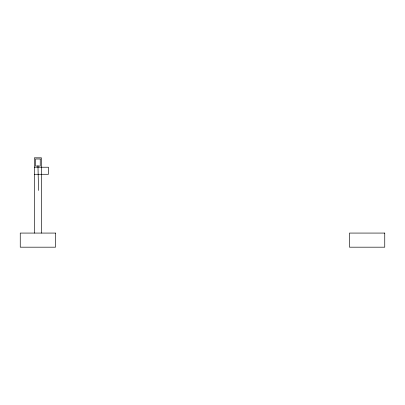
<?xml version="1.0" encoding="UTF-8"?>
<svg xmlns="http://www.w3.org/2000/svg" width="405" height="405" viewBox="0 0 405 405"><rect width="100%" height="100%" fill="white"/><g stroke="black" fill="none" stroke-linecap="round" stroke-linejoin="round"><path stroke-width="0.61" d="M34.359 167.224L48.468 167.224L48.468 174.282L34.359 174.282M37.959 165.625L38.531 190.451M41.416 233.072L41.416 157.818L34.359 157.818L34.359 233.072M40.237 158.993L35.534 158.993L35.534 166.05L40.237 166.05L40.237 158.993M55.526 233.072L20.25 233.072L20.25 247.182L55.526 247.182L55.526 233.072M384.75 233.072L349.475 233.072L349.475 247.182L384.75 247.182L384.75 233.072"/></g></svg>
